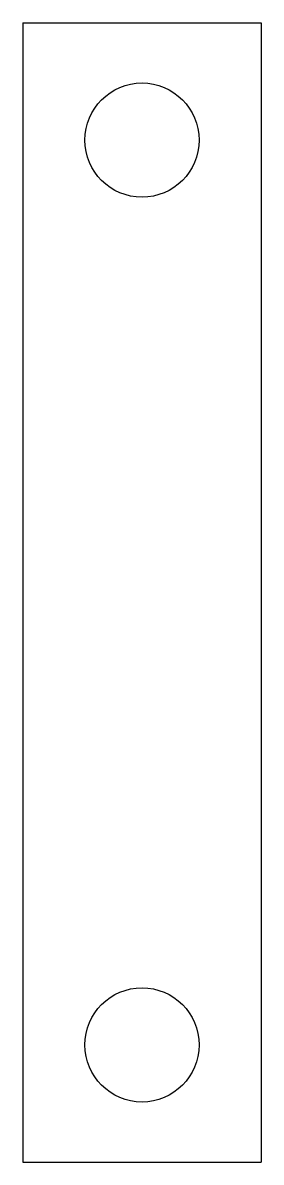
# Model space of a CAD drawing. Header units: millimetres. Extents: x 0 to 7.9, y 0 to 37.9.
import ezdxf

# ---------------------------------------------------------------- set-up
doc = ezdxf.new("R2010")
doc.units = ezdxf.units.MM

msp = doc.modelspace()

# ---------------------------------------------------------------- linework, layer by layer
at = {"color": 7, "linetype": 'Continuous', "lineweight": 25}
for p, q in [((0, 37.875), (7.9375, 37.875)), ((0, 37.875), (0, 0)), ((7.9375, 37.875), (7.9375, 0)), ((0, 0), (7.9375, 0))]:
    msp.add_line(p, q, dxfattribs=at)
for centre in [(3.96875, 33.975), (3.96875, 3.9)]:
    msp.add_circle(centre, 1.89865, dxfattribs=at)

doc.saveas('drawing.dxf')
